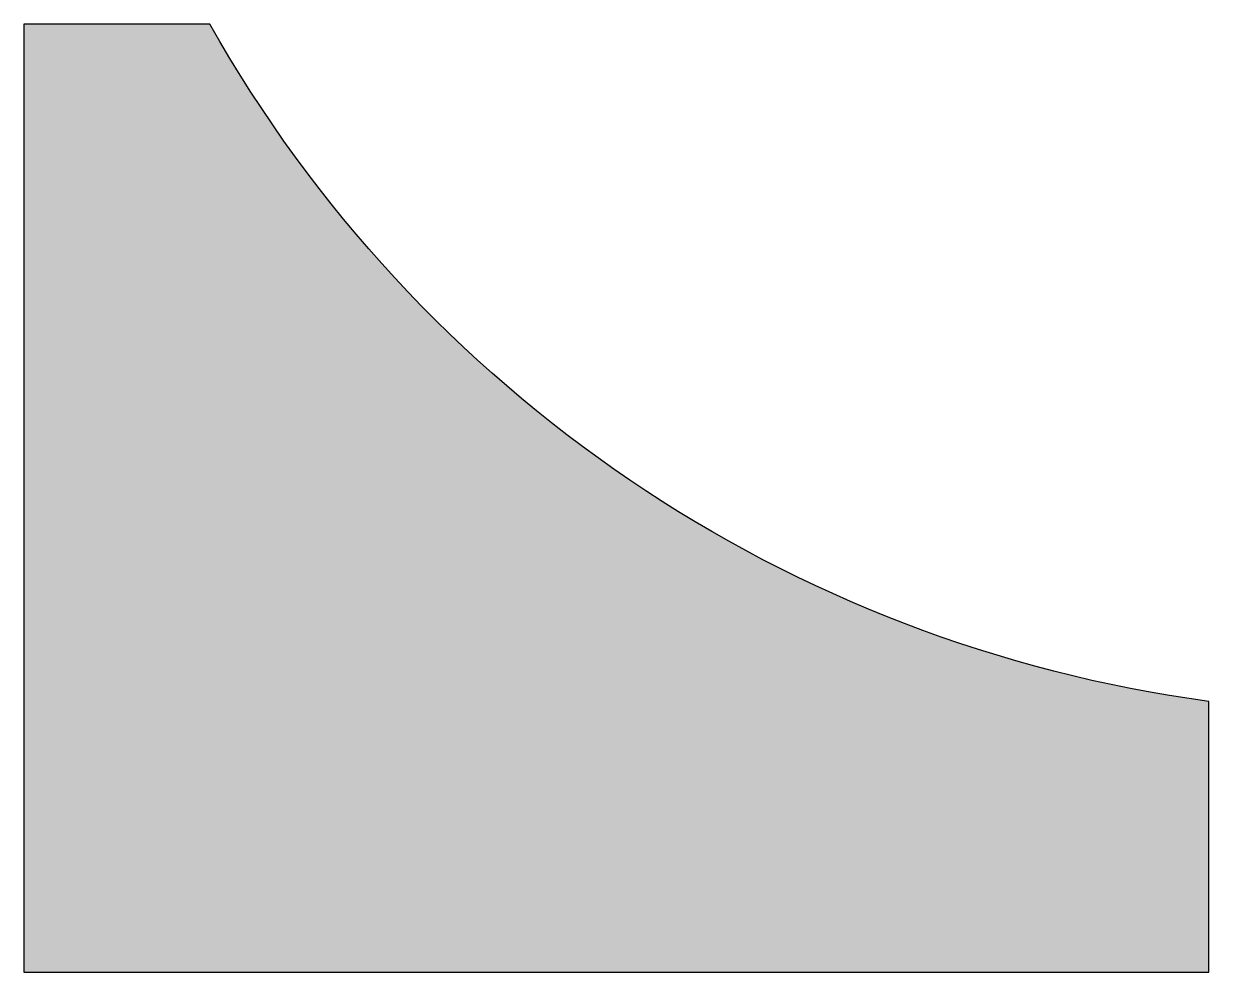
# Model space of a CAD drawing. Header units: metres. Extents: x -0.35 to 0, y -0.08 to 0.2.
import ezdxf

# ---------------------------------------------------------------- set-up
doc = ezdxf.new("R2010")
doc.units = ezdxf.units.M

msp = doc.modelspace()

# ---------------------------------------------------------------- hatches: boundary and pattern name
h = msp.add_hatch(color=254)
edge = h.paths.add_edge_path()
edge.add_line((-0.2949999999999997, 0.2), (-0.3499999999999996, 0.2))
edge.add_line((-0.3499999999999996, 0.2), (-0.3499999999999996, -0.08000000000000002))
edge.add_line((-0.3499999999999996, -0.08000000000000002), (2.775557561562891e-16, -0.08000000000000002))
edge.add_line((2.775557561562891e-16, -0.08000000000000002), (2.775557561562891e-16, -2.775557561562891e-17))
edge.add_arc((0.05345716638113979, 0.3964118204121806), 0.3999999999999998, 209.4082734618537, 262.31984638232177, ccw=False)

# ---------------------------------------------------------------- linework, layer by layer
at = {"flags": 128}
msp.add_lwpolyline([(-0.2949999999999997, 0.2), (-0.3499999999999996, 0.2), (-0.3499999999999996, -0.08000000000000002), (2.775557561562891e-16, -0.08000000000000002), (2.775557561562891e-16, -2.775557561562891e-17, -0.2350615516591634)], format="xyb", close=True, dxfattribs=at)

doc.saveas('drawing.dxf')
